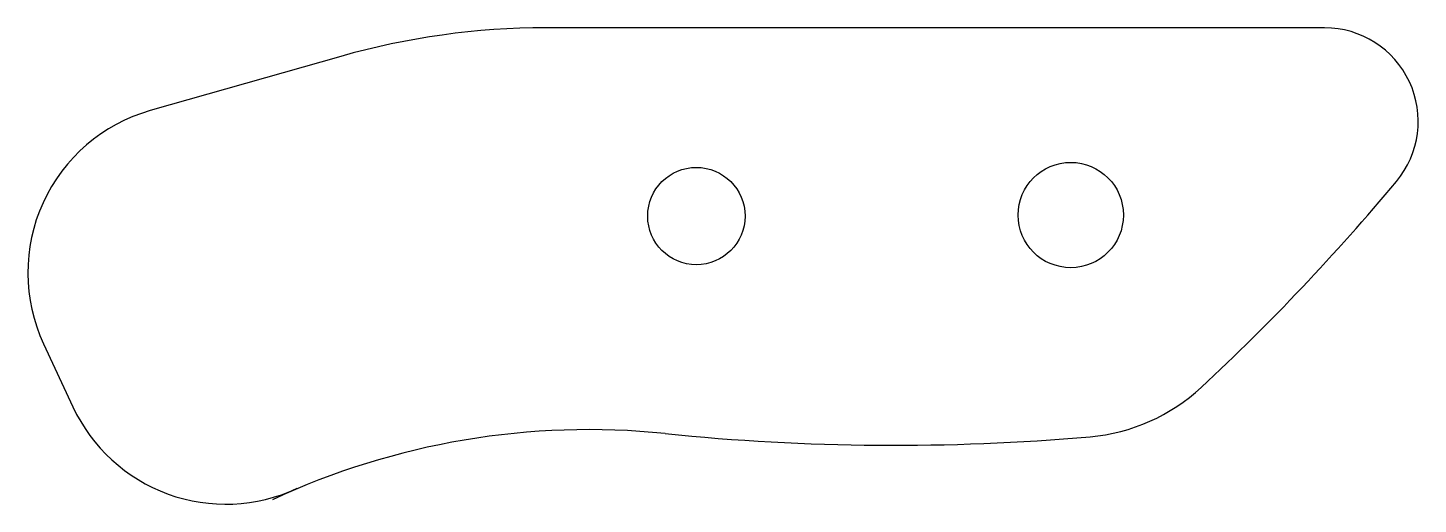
# Model space of a CAD drawing. Header units: millimetres. Extents: x 107.2 to 201.6, y 131.4 to 163.7.
import ezdxf

# ---------------------------------------------------------------- set-up
doc = ezdxf.new("R2010")
doc.units = ezdxf.units.MM
doc.header["$LTSCALE"] = 23.1
doc.layers.get('0').update_dxf_attribs({"linetype": 'CONTINUOUS'})

msp = doc.modelspace()

# ---------------------------------------------------------------- linework, layer by layer
at = {"color": 7, "linetype": 'CONTINUOUS'}
for p, q in [((195.228, 163.667), (142.385, 163.667)), ((128.479, 161.727), (115.549, 158.047)), ((108.319, 142.223), (110.31, 137.952)), ((125.5, 132.424), (123.84, 131.65))]:
    msp.add_line(p, q, dxfattribs=at)
for centre, radius in [((152.605, 150.897), 3.302), ((178.005, 150.967), 3.572)]:
    msp.add_circle(centre, radius, dxfattribs=at)
for centre, radius, start, end in [((142.385, 112.867), 50.8, 90, 105.88596), ((195.228, 157.317), 6.35, 320.15097, 90), ((118.678, 147.054), 11.43, 105.88596, 205), ((83.1, 250.901), 152.4, 312.90945, 320.15097), ((178.213, 148.581), 12.7, 275, 312.90945), ((120.669, 142.783), 11.43, 205, 295), ((145.309, 85.609), 50.8, 84.14505, 115), ((166.038, 287.749), 152.4, 264.14505, 275)]:
    msp.add_arc(centre, radius, start, end, dxfattribs=at)

doc.saveas('drawing.dxf')
